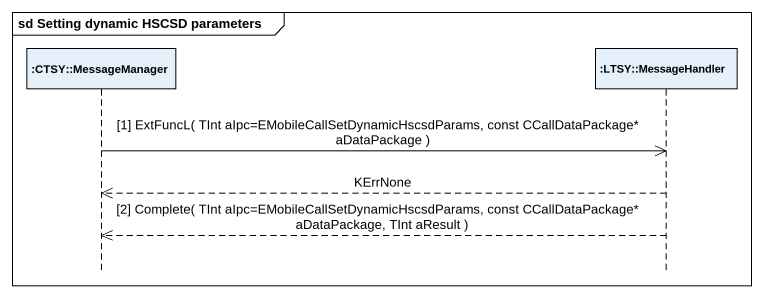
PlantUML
@startuml
mainframe sd Setting dynamic HSCSD parameters
hide footbox
participant ":CTSY::MessageManager" as CTSY_MessageManager
participant ":LTSY::MessageHandler" as LTSY_MessageHandler

CTSY_MessageManager ->> LTSY_MessageHandler : [1] ExtFuncL( TInt aIpc=EMobileCallSetDynamicHscsdParams, const CCallDataPackage* aDataPackage )
LTSY_MessageHandler -->> CTSY_MessageManager : KErrNone
LTSY_MessageHandler -->> CTSY_MessageManager : [2] Complete( TInt aIpc=EMobileCallSetDynamicHscsdParams, const CCallDataPackage* aDataPackage, TInt aResult )
@enduml
